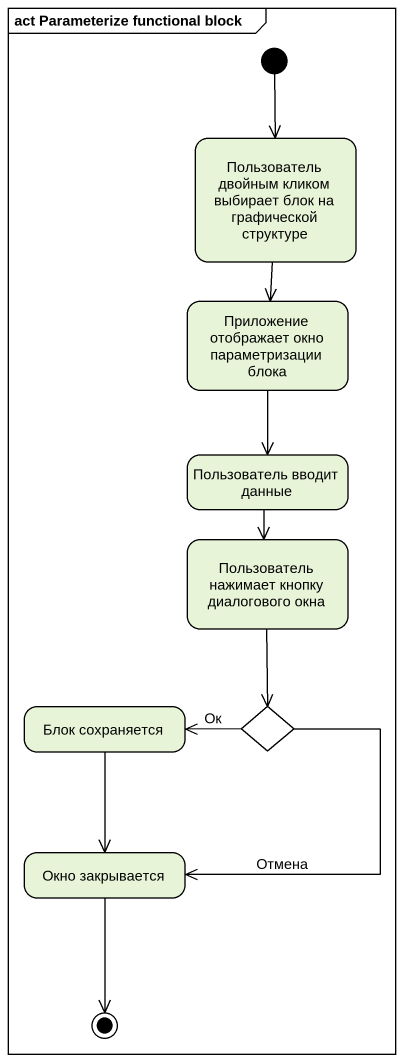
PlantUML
@startuml
mainframe act Parameterize functional block
hide empty description
state "Пользователь двойным кликом выбирает блок на графической структуре" as Пользователь_двойным_кликом
state "Приложение отображает окно параметризации блока" as Приложение_отображает_окно
state "Пользователь вводит данные" as Пользователь_вводит_данные
state "Пользователь нажимает кнопку диалогового окна" as Пользователь_нажимает
state "Блок сохраняется" as Блок_сохраняется
state choice1 <<choice>>
state "Окно закрывается" as Окно_закрывается
[*] --> Пользователь_двойным_кликом
Пользователь_двойным_кликом --> Приложение_отображает_окно
Приложение_отображает_окно --> Пользователь_вводит_данные
Пользователь_вводит_данные --> Пользователь_нажимает
Пользователь_нажимает --> choice1
Блок_сохраняется --> Окно_закрывается
choice1 -left-> Блок_сохраняется : Ок
choice1 --> Окно_закрывается : Отмена
Окно_закрывается --> [*]
@enduml
